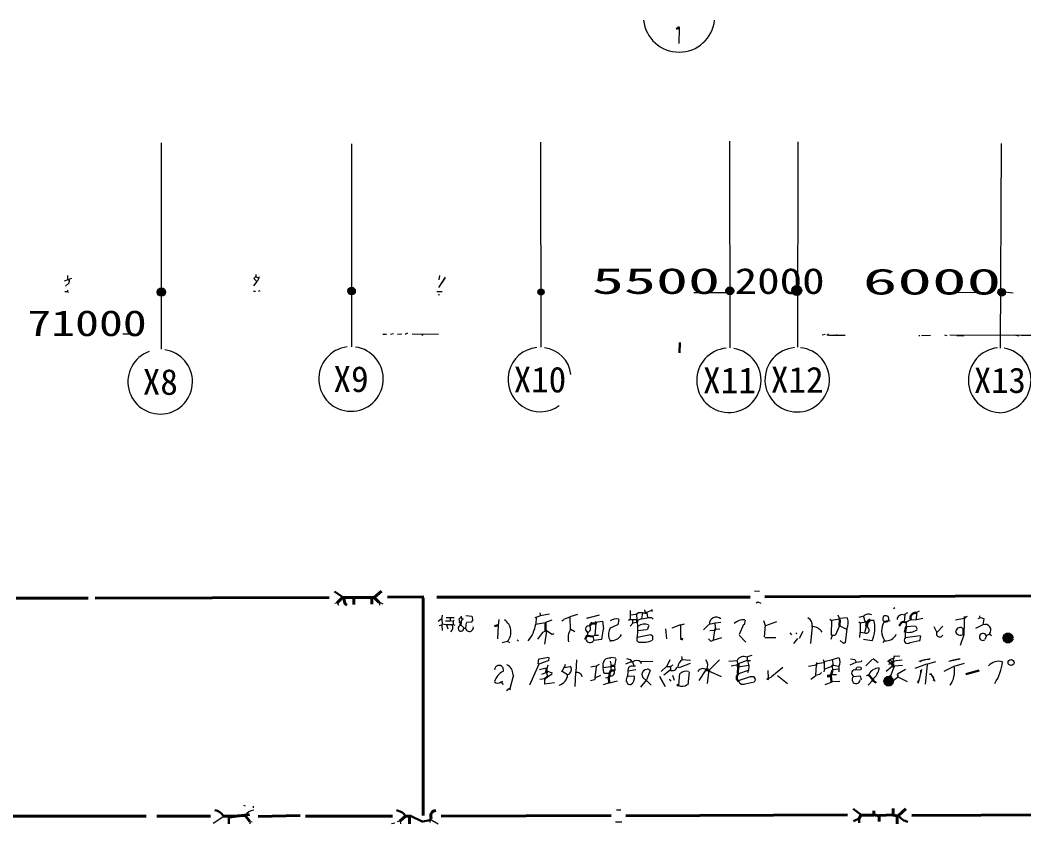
# Model space of a CAD drawing. Header units: millimetres. Extents: x -23299 to 140949, y -27274 to 87783.
# Drawn here: x 34477 to 63551, y -27181 to -3896 of the extents above; entities that cross this region are included whole.
import ezdxf
from ezdxf.enums import TextEntityAlignment as Align

# ---------------------------------------------------------------- set-up
doc = ezdxf.new("R2010")
doc.units = ezdxf.units.MM
for name, color, linetype, lineweight in [('A_MED', 9, 'CONTINUOUS', 20), ('A_THIN', 8, 'CONTINUOUS', 15), ('AXIS', 1, 'CONTINUOUS', 15), ('AXIS_SYM', 1, 'CONTINUOUS', 20), ('AXIS_TEXT', 1, 'CONTINUOUS', 13), ('DIM', 3, 'CONTINUOUS', 15), ('DIM_TEXT', 3, 'CONTINUOUS', 13), ('FRAME', 8, 'CONTINUOUS', 60), ('FRAME_TEXT', 8, 'CONTINUOUS', 25), ('SYM', 4, 'CONTINUOUS', 25)]:
    doc.layers.add(name, color=color, linetype=linetype, lineweight=lineweight)
doc.styles.add('JP', font='msgothic.ttc')

msp = doc.modelspace()

# ---------------------------------------------------------------- hatches: boundary and pattern name
at = {"layer": 'DIM'}
h = msp.add_hatch(color=7, dxfattribs=at)
h.dxf.hatch_style = 1
edge = h.paths.add_edge_path()
edge.add_arc((55034, -11739), 114, 0, 360)
h = msp.add_hatch(color=7, dxfattribs=at)
h.dxf.hatch_style = 1
edge = h.paths.add_edge_path()
edge.add_arc((56972, -11729), 143, 0, 360)
h = msp.add_hatch(color=7, dxfattribs=at)
h.dxf.hatch_style = 1
edge = h.paths.add_edge_path()
edge.add_arc((38571, -11775), 120, 0, 360)
h = msp.add_hatch(color=7, dxfattribs=at)
h.dxf.hatch_style = 1
edge = h.paths.add_edge_path()
edge.add_arc((44078, -11745), 109, 0, 360)
h = msp.add_hatch(color=7, dxfattribs=at)
h.dxf.hatch_style = 1
edge = h.paths.add_edge_path()
edge.add_arc((49567, -11776), 90.4, 0, 360)
h = msp.add_hatch(color=7, dxfattribs=at)
h.dxf.hatch_style = 1
edge = h.paths.add_edge_path()
edge.add_arc((62907, -11779), 110, 0, 360)
at = {"layer": 'FRAME'}
h = msp.add_hatch(color=7, dxfattribs=at)
h.dxf.hatch_style = 1
edge = h.paths.add_edge_path()
edge.add_arc((63091, -21795), 95.8, 0, 360)
h = msp.add_hatch(color=7, dxfattribs=at)
h.dxf.hatch_style = 1
edge = h.paths.add_edge_path()
edge.add_arc((59630, -23045), 90.4, 0, 360)

# ---------------------------------------------------------------- linework, layer by layer
at = {"layer": 'A_MED', "lineweight": 20}
for p, q in [((41300, -11329), (41251, -11382)), ((46625, -11299), (46604, -11418)), ((41397, -11370), (41348, -11473)), ((46787, -11347), (46599, -11647)), ((46776, -11368), (46613, -11611))]:
    msp.add_line(p, q, dxfattribs=at)
at = {"layer": 'A_THIN', "lineweight": 15}
for p, q in [((41301, -11334), (41386, -11366)), ((41406, -11333), (41388, -11366)), ((41334, -11467), (41239, -11595)), ((41251, -11382), (41335, -11467)), ((41418, -11738), (41369, -11758)), ((46599, -11827), (46617, -11861)), ((62898, -11761), (63237, -11794)), ((45292, -12981), (45208, -13002)), ((45531, -12991), (45411, -13003)), ((45699, -12967), (45616, -13004)), ((46105, -13002), (46138, -13020)), ((57795, -13008), (57710, -13023)), ((57859, -12989), (57893, -13023)), ((57896, -13020), (58369, -13019)), ((58119, -13000), (58152, -13034)), ((60842, -13037), (60589, -13038)), ((61250, -13018), (61318, -13037)), ((63316, -13025), (63401, -13038)), ((64282, -13029), (63485, -13031))]:
    msp.add_line(p, q, dxfattribs=at)
msp.add_arc((53564, -3792), 1033, 185.7642, 354.1358, dxfattribs=at)
at = {"layer": 'AXIS', "lineweight": 15}
for p, q in [((38567, -7450), (38564, -13433)), ((49565, -13375), (49560, -7436)), ((55040, -13394), (55036, -7403)), ((56999, -13373), (57012, -7420))]:
    msp.add_line(p, q, dxfattribs=at)
at = {"layer": 'AXIS', "lineweight": 20}
for p, q in [((44072, -7485), (44072, -13357)), ((62874, -13395), (62900, -7473))]:
    msp.add_line(p, q, dxfattribs=at)
at = {"layer": 'AXIS_SYM', "lineweight": 20}
for centre, radius, start, end in [((44062, -14293), 935, 96.6482, 82.0619), ((38536, -14373), 935, 110.297, 81.9601), ((49542, -14307), 934, 96.1726, 306.2432), ((55005, -14331), 932, 94.6066, 81.073), ((56984, -14314), 933, 94.5417, 84.1248), ((62884, -14326), 941, 95.8185, 266.8169), ((62814, -14326), 944, 271.0629, 79.9954)]:
    msp.add_arc(centre, radius, start, end, dxfattribs=at)
at = {"layer": 'AXIS_SYM', "lineweight": 15}
msp.add_arc((49557, -14265), 881, 6.8743, 83.2087, dxfattribs=at)
at = {"layer": 'DIM', "lineweight": 15}
for p, q in [((35848, -11296), (35847, -11398)), ((41302, -11263), (41302, -11331)), ((35847, -11399), (35899, -11431)), ((35778, -11755), (35846, -11755)), ((35861, -11720), (35843, -11754)), ((35846, -11755), (35879, -11789)), ((41233, -11746), (41300, -11744)), ((46552, -11758), (46704, -11758)), ((55030, -11796), (53988, -11792)), ((62407, -11799), (61187, -11790)), ((37449, -12988), (37788, -12983)), ((44988, -12997), (45089, -12993)), ((46597, -13007), (45835, -12994)), ((57845, -13015), (58167, -13020)), ((60504, -13037), (60538, -13037)), ((65722, -13042), (61402, -13024)), ((61605, -13028), (61808, -13038))]:
    msp.add_line(p, q, dxfattribs=at)
at = {"layer": 'DIM', "lineweight": 20}
for p, q in [((35767, -11449), (35973, -11376)), ((35890, -11521), (35796, -11603)), ((35900, -11432), (35889, -11518))]:
    msp.add_line(p, q, dxfattribs=at)
at = {"layer": 'DIM', "lineweight": 30}
msp.add_line((53581, -13239), (53572, -13530), dxfattribs=at)
at = {"layer": 'DIM'}
for centre, radius in [((55034, -11739), 114), ((56972, -11729), 143), ((38571, -11775), 120), ((44078, -11745), 109), ((49567, -11776), 90.4), ((62907, -11779), 110)]:
    msp.add_circle(centre, radius, dxfattribs=at)
at = {"layer": 'FRAME', "lineweight": 40}
for p, q in [((34366, -20639), (36450, -20640)), ((36653, -20640), (43429, -20624)), ((45123, -20615), (46173, -20603)), ((46153, -20629), (46154, -26939)), ((55626, -20609), (46546, -20610)), ((56049, -20599), (65383, -20574)), ((38133, -26954), (33220, -26953)), ((38438, -26955), (39996, -26955)), ((41369, -26966), (42588, -26935)), ((42741, -26956), (45265, -26956)), ((51600, -26941), (46671, -26956)), ((52024, -26943), (58444, -26922)), ((70352, -26896), (60307, -26933))]:
    msp.add_line(p, q, dxfattribs=at)
at = {"layer": 'FRAME', "lineweight": 20}
for p, q in [((56416, -22886), (56708, -23117)), ((60847, -22815), (60974, -23050))]:
    msp.add_line(p, q, dxfattribs=at)
at = {"layer": 'FRAME', "lineweight": 30}
msp.add_line((62256, -22737), (61870, -22838), dxfattribs=at)
at = {"layer": 'FRAME'}
for centre, radius in [((63091, -21795), 95.8), ((59630, -23045), 90.4)]:
    msp.add_circle(centre, radius, dxfattribs=at)
at = {"layer": 'FRAME_TEXT', "lineweight": 30}
for p, q in [((43587, -20448), (43825, -20616)), ((52575, -21069), (52626, -21069)), ((61838, -21206), (61820, -21240)), ((61840, -21173), (61840, -21207)), ((47238, -21340), (47237, -21425)), ((48319, -21419), (48218, -21454)), ((49694, -21358), (49693, -21596)), ((51016, -21375), (50980, -21443)), ((51015, -21375), (51150, -21375)), ((51151, -21341), (51150, -21375)), ((52334, -21258), (52352, -21291)), ((52353, -21290), (52353, -21341)), ((58215, -21257), (58214, -21445)), ((59621, -21309), (59502, -21330)), ((60010, -21343), (59939, -21443)), ((60077, -21323), (60009, -21339)), ((60077, -21330), (60145, -21346)), ((60140, -21461), (60103, -21631)), ((61805, -21514), (61804, -21701)), ((50900, -21710), (50852, -21813)), ((50909, -21731), (51063, -21756)), ((54618, -21543), (54588, -21580)), ((53603, -21806), (53672, -21837)), ((51605, -22602), (51587, -22635)), ((51602, -22600), (51687, -22600)), ((55271, -22635), (55262, -22822)), ((57551, -22552), (57533, -22586)), ((58019, -22582), (57988, -22619)), ((59683, -22534), (59751, -22534)), ((59771, -22467), (59755, -22519)), ((49756, -22908), (49673, -22978)), ((49722, -22685), (49721, -22753)), ((51529, -22941), (51543, -23095)), ((51546, -22888), (51530, -22940)), ((51551, -22822), (51550, -22890)), ((51586, -22737), (51553, -22823)), ((51585, -22737), (51686, -22737)), ((56144, -22960), (56128, -23011)), ((57960, -22890), (57982, -23062)), ((58007, -22722), (57972, -22858)), ((59051, -22860), (59171, -22995)), ((53497, -23163), (53548, -23163)), ((59174, -23025), (59276, -23093)), ((58609, -26739), (58840, -26917)), ((40521, -26955), (40520, -27176)), ((45764, -26939), (46140, -27120)), ((58779, -27022), (58615, -27101)), ((58782, -27027), (58782, -27146)), ((46145, -27112), (46348, -27076))]:
    msp.add_line(p, q, dxfattribs=at)
at = {"layer": 'FRAME_TEXT', "lineweight": 40}
for p, q in [((43819, -20625), (43662, -20774)), ((43819, -20624), (43870, -20624)), ((43870, -20624), (44141, -20625)), ((44141, -20625), (44140, -20829)), ((44141, -20625), (44666, -20625)), ((44141, -20625), (44666, -20625)), ((44666, -20625), (44665, -20812)), ((44666, -20625), (44751, -20625)), ((44942, -20440), (44741, -20614)), ((44744, -20631), (44881, -20766)), ((58960, -21343), (59011, -21343)), ((59013, -21343), (58991, -21461)), ((59083, -21279), (59015, -21347)), ((55278, -22550), (55278, -22584)), ((55278, -22584), (55278, -22635)), ((59751, -22534), (59750, -22619)), ((59750, -22619), (59784, -22619)), ((49721, -22753), (49721, -22804)), ((54346, -22720), (54380, -22720)), ((54380, -22720), (54414, -22720)), ((57953, -22888), (57851, -22901)), ((57963, -22855), (57951, -22890)), ((59173, -22994), (59172, -23028)), ((59766, -26738), (59765, -26925)), ((40369, -26955), (40521, -26955)), ((40996, -26936), (40522, -26960)), ((40524, -26982), (41126, -26907)), ((40992, -26941), (41129, -27110)), ((45639, -26958), (45485, -27094)), ((45637, -26956), (45756, -26956)), ((45753, -26956), (45760, -27178)), ((46378, -27037), (46344, -27071)), ((58831, -26924), (58776, -27024)), ((58833, -26925), (59206, -26925)), ((59207, -26806), (59206, -26925)), ((59207, -26921), (59358, -26943)), ((59765, -26921), (59358, -26936)), ((59358, -26942), (59358, -27112)), ((59765, -26923), (59883, -26945)), ((59884, -26942), (59882, -27181)), ((59884, -26942), (59917, -26942)), ((60133, -26748), (59914, -26938))]:
    msp.add_line(p, q, dxfattribs=at)
at = {"layer": 'FRAME_TEXT', "lineweight": 15}
for p, q in [((55745, -20430), (55897, -20436)), ((43666, -20779), (43598, -20797)), ((43661, -20780), (43695, -20848)), ((44885, -20761), (44984, -20802)), ((44885, -20761), (44885, -20846)), ((55793, -20779), (55844, -20744)), ((55845, -20747), (55928, -20785)), ((59809, -20917), (59775, -20951)), ((46700, -21136), (46679, -21255)), ((46815, -21204), (46933, -21204)), ((46933, -21204), (47052, -21204)), ((46933, -21204), (46933, -21289)), ((47254, -21202), (47191, -21235)), ((47390, -21143), (47561, -21163)), ((47568, -21169), (47580, -21289)), ((49389, -21189), (49422, -21207)), ((49543, -21155), (49423, -21204)), ((49814, -21105), (49543, -21156)), ((50402, -21193), (50215, -21259)), ((50625, -21116), (50400, -21185)), ((51233, -21139), (50897, -21222)), ((52761, -20999), (52622, -21061)), ((52760, -21003), (52794, -21021)), ((52781, -20968), (52763, -21002)), ((61909, -21175), (61841, -21209)), ((62260, -21157), (62276, -21209)), ((46674, -21249), (46589, -21317)), ((46696, -21427), (46611, -21445)), ((46688, -21254), (46698, -21391)), ((46692, -21425), (46702, -21579)), ((46695, -21391), (46695, -21425)), ((46696, -21387), (46831, -21402)), ((46797, -21301), (46933, -21301)), ((46828, -21409), (46863, -21527)), ((46831, -21408), (47000, -21408)), ((46932, -21291), (47017, -21309)), ((47017, -21306), (47017, -21408)), ((47018, -21406), (47067, -21427)), ((47052, -21291), (47019, -21309)), ((47206, -21326), (47183, -21342)), ((47187, -21239), (47200, -21324)), ((47204, -21340), (47238, -21340)), ((47245, -21417), (47329, -21502)), ((47272, -21238), (47323, -21238)), ((47321, -21510), (47372, -21510)), ((47401, -21356), (47379, -21511)), ((47542, -21335), (47406, -21349)), ((47579, -21291), (47545, -21336)), ((49693, -21355), (49407, -21400)), ((49878, -21282), (49690, -21346)), ((50220, -21274), (50168, -21306)), ((51131, -21308), (51149, -21342)), ((52150, -21256), (52101, -21292)), ((52150, -21256), (52218, -21256)), ((52218, -21256), (52337, -21256)), ((52218, -21256), (52218, -21358)), ((53601, -21413), (53351, -21510)), ((53709, -21396), (53606, -21423)), ((54430, -21403), (54275, -21554)), ((54602, -21376), (54615, -21547)), ((54775, -21350), (54605, -21365)), ((56011, -21291), (56057, -21429)), ((58773, -21326), (58807, -21360)), ((58997, -21458), (59031, -21492)), ((59079, -21275), (59214, -21275)), ((60264, -21273), (60143, -21339)), ((50892, -21616), (50909, -21633)), ((50902, -21603), (50933, -21625)), ((51132, -21712), (51233, -21709)), ((54742, -21537), (54623, -21549)), ((56944, -21646), (56977, -21664)), ((57122, -21654), (57047, -21787)), ((57992, -21717), (57992, -21751)), ((62565, -21686), (62614, -21722)), ((48588, -21889), (48655, -21924)), ((51574, -21870), (51556, -21904)), ((56989, -21811), (56880, -21959)), ((59516, -21870), (59465, -21921)), ((49519, -22398), (49783, -22349)), ((49791, -22362), (49782, -22459)), ((55666, -22301), (55531, -22337)), ((59783, -22316), (59799, -22333)), ((59955, -22322), (59803, -22333)), ((48462, -22651), (48468, -22753)), ((49506, -22551), (49231, -23163)), ((49486, -22547), (49501, -22400)), ((49772, -22455), (49502, -22550)), ((49718, -22670), (49518, -22716)), ((49763, -22585), (49731, -22688)), ((50234, -22628), (50173, -22751)), ((51160, -22610), (51007, -22640)), ((51355, -22653), (51373, -22806)), ((51571, -22464), (51598, -22601)), ((52180, -22485), (52010, -22553)), ((52045, -22392), (52146, -22417)), ((52148, -22418), (52181, -22480)), ((52215, -22481), (52252, -22599)), ((52450, -22475), (52805, -22470)), ((53292, -22428), (53205, -22615)), ((53583, -22655), (53515, -22639)), ((53888, -22529), (53585, -22653)), ((53654, -22420), (53891, -22436)), ((55009, -22464), (55245, -22448)), ((57531, -22583), (57311, -22621)), ((57540, -22500), (57540, -22551)), ((57769, -22516), (57548, -22547)), ((58684, -22500), (58511, -22578)), ((58532, -22397), (58650, -22421)), ((58658, -22417), (58690, -22497)), ((58678, -22719), (58712, -22640)), ((58836, -22485), (58684, -22504)), ((58717, -22635), (58830, -22640)), ((58835, -22654), (58824, -22717)), ((58851, -22448), (58833, -22482)), ((59167, -22406), (58969, -22600)), ((59327, -22517), (59184, -22403)), ((59745, -22613), (59557, -22764)), ((59598, -22466), (59632, -22466)), ((59680, -22427), (59628, -22460)), ((59629, -22468), (59681, -22536)), ((59766, -22391), (59679, -22420)), ((59680, -22435), (59749, -22519)), ((59797, -22625), (59684, -22893)), ((60989, -22488), (60732, -22567)), ((61683, -22402), (61427, -22460)), ((49725, -22743), (49885, -22805)), ((49889, -22838), (49761, -22918)), ((51283, -22880), (51145, -22945)), ((51381, -22816), (51550, -22812)), ((52084, -22753), (52072, -22907)), ((53375, -22875), (53421, -23012)), ((54427, -22723), (54478, -22785)), ((54484, -22776), (54785, -22909)), ((57632, -22855), (57514, -22879)), ((57684, -22790), (57634, -22853)), ((58191, -22704), (58191, -22772)), ((58818, -22719), (58683, -22722)), ((59681, -22891), (59597, -22926)), ((59682, -22891), (59714, -22943)), ((59902, -22926), (59742, -23054)), ((60117, -22711), (59893, -22842)), ((48413, -23079), (48464, -23146)), ((48448, -23057), (48415, -23075)), ((48648, -23258), (48561, -23324)), ((49670, -22976), (49535, -22996)), ((53278, -22992), (53328, -23043)), ((48651, -23265), (48684, -23283)), ((40945, -26636), (40996, -26652)), ((41226, -26666), (41226, -26717)), ((51753, -26775), (51872, -26775)), ((41131, -27108), (41130, -27176)), ((41131, -27106), (41199, -27124)), ((45331, -27160), (45230, -27180)), ((45484, -27091), (45398, -27124)), ((45481, -27093), (45495, -27178)), ((46377, -27049), (46584, -27179)), ((51718, -27122), (51904, -27119))]:
    msp.add_line(p, q, dxfattribs=at)
at = {"layer": 'FRAME_TEXT', "lineweight": 20}
for p, q in [((47243, -21151), (47259, -21203)), ((47257, -21203), (47274, -21237)), ((49427, -21205), (49413, -21392)), ((49531, -21067), (49546, -21153)), ((50403, -21205), (50410, -21545)), ((51253, -21137), (50881, -21226)), ((52144, -21001), (52151, -21137)), ((52151, -21137), (52150, -21256)), ((52320, -21116), (52151, -21137)), ((52386, -21066), (52319, -21118)), ((52326, -21119), (52340, -21256)), ((52507, -21069), (52388, -21069)), ((52644, -21222), (52473, -21246)), ((52503, -21068), (52476, -21240)), ((52507, -21069), (52575, -21069)), ((52560, -20983), (52578, -21068)), ((52634, -21068), (52645, -21205)), ((52642, -21205), (52760, -21205)), ((52764, -21202), (52813, -21254)), ((58164, -21122), (58213, -21241)), ((58214, -21224), (58445, -21205)), ((58908, -21167), (58773, -21204)), ((58900, -21175), (58954, -21345)), ((60099, -21122), (60086, -21326)), ((60176, -21064), (60093, -21117)), ((60520, -21020), (60434, -21070)), ((60435, -21071), (60434, -21258)), ((62281, -21208), (62212, -21240)), ((62283, -21200), (62385, -21232)), ((47279, -21240), (47247, -21343)), ((48320, -21425), (48305, -21816)), ((48343, -21256), (48325, -21426)), ((51015, -21341), (51015, -21375)), ((51148, -21375), (51127, -21715)), ((51150, -21340), (51336, -21308)), ((51344, -21312), (51370, -21528)), ((51778, -21412), (51545, -21516)), ((51822, -21257), (51787, -21411)), ((52224, -21364), (52143, -21452)), ((52353, -21343), (52218, -21362)), ((52350, -21342), (52363, -21444)), ((52474, -21244), (52353, -21289)), ((52357, -21443), (52357, -21596)), ((52685, -21430), (52638, -21562)), ((53605, -21427), (53609, -21801)), ((54605, -21369), (54436, -21405)), ((55428, -21404), (55300, -21692)), ((55474, -21276), (55446, -21411)), ((56056, -21427), (56025, -21766)), ((56386, -21329), (56068, -21443)), ((57422, -21460), (57369, -21954)), ((57930, -21254), (57979, -21290)), ((57982, -21292), (57964, -21683)), ((58214, -21251), (57977, -21285)), ((58205, -21441), (58081, -21721)), ((58217, -21439), (58413, -21538)), ((58807, -21360), (58806, -21632)), ((58959, -21340), (58808, -21362)), ((58979, -21458), (58929, -21646)), ((59079, -21241), (59079, -21275)), ((59673, -21296), (59622, -21312)), ((60145, -21343), (60145, -21462)), ((60145, -21465), (60399, -21442)), ((60434, -21268), (60265, -21278)), ((60413, -21439), (60460, -21543)), ((60622, -21232), (60435, -21266)), ((60943, -21461), (61015, -21620)), ((61201, -21451), (61036, -21626)), ((61821, -21232), (61567, -21281)), ((61825, -21241), (61817, -21514)), ((62363, -21409), (62153, -21515)), ((62389, -21242), (62364, -21411)), ((49610, -21637), (49466, -21826)), ((49692, -21594), (49607, -21634)), ((49721, -21597), (49669, -21972)), ((49720, -21579), (49885, -21683)), ((49880, -21696), (49948, -21667)), ((50426, -21537), (50543, -21607)), ((50912, -21630), (50912, -21715)), ((51061, -21750), (51094, -21870)), ((51131, -21714), (51065, -21750)), ((51362, -21527), (51312, -21835)), ((52359, -21596), (52349, -21767)), ((52353, -21886), (52350, -21767)), ((52352, -21770), (52740, -21690)), ((52623, -21556), (52368, -21589)), ((52743, -21697), (52793, -21731)), ((52795, -21733), (52791, -21852)), ((53170, -21526), (53203, -21819)), ((54588, -21576), (54452, -21591)), ((54592, -21581), (54553, -21850)), ((54788, -21792), (54572, -21859)), ((55306, -21709), (55493, -21912)), ((56044, -21784), (56366, -21778)), ((56773, -21649), (56824, -21700)), ((57144, -21605), (57042, -21810)), ((57956, -21686), (57990, -21720)), ((57990, -21750), (57957, -21836)), ((58071, -21726), (57992, -21722)), ((58426, -21531), (58378, -21938)), ((58794, -21632), (58793, -21785)), ((58807, -21628), (58942, -21648)), ((60110, -21632), (60110, -21785)), ((60550, -21731), (60111, -21794)), ((60558, -21736), (60528, -21884)), ((61812, -21704), (61709, -22010)), ((62470, -21721), (62414, -21837)), ((62567, -21684), (62466, -21722)), ((48592, -21893), (48437, -21934)), ((48878, -21851), (48912, -21885)), ((50859, -21815), (50826, -21833)), ((51313, -21842), (51097, -21868)), ((52400, -21922), (52355, -21888)), ((54413, -21823), (54481, -21891)), ((54486, -21887), (54571, -21855)), ((58312, -21946), (58228, -21871)), ((58376, -21946), (58314, -21949)), ((58908, -21831), (59143, -21872)), ((60515, -21878), (60260, -21931)), ((51736, -22380), (51588, -22356)), ((53636, -22329), (53656, -22430)), ((55533, -22346), (55533, -22448)), ((58003, -22422), (58189, -22358)), ((59789, -22331), (59772, -22399)), ((50263, -22566), (50245, -22634)), ((50250, -22651), (50401, -22625)), ((50401, -22615), (50446, -22649)), ((50590, -22430), (50577, -22788)), ((51166, -22618), (51125, -22938)), ((51246, -22565), (51158, -22608)), ((51585, -22631), (51365, -22655)), ((51585, -22635), (51585, -22737)), ((51696, -22600), (51699, -22736)), ((51702, -22603), (51738, -22397)), ((52179, -22481), (52213, -22481)), ((52246, -22601), (52297, -22601)), ((52448, -22482), (52468, -22532)), ((52641, -22677), (52726, -22726)), ((53206, -22612), (53040, -22770)), ((53212, -22618), (53313, -22618)), ((53313, -22618), (53313, -22737)), ((53381, -22583), (53314, -22619)), ((54737, -22431), (54433, -22722)), ((55277, -22577), (55074, -22611)), ((55238, -22450), (55264, -22554)), ((55534, -22451), (55276, -22544)), ((55582, -22595), (55278, -22637)), ((55548, -22449), (55585, -22601)), ((55550, -22448), (55635, -22448)), ((55587, -22602), (55571, -22738)), ((56565, -22652), (56241, -22923)), ((57536, -22585), (57514, -22874)), ((57734, -22415), (57766, -22501)), ((57770, -22517), (57761, -22687)), ((58004, -22423), (57766, -22490)), ((57989, -22619), (57771, -22696)), ((57995, -22618), (58008, -22721)), ((58002, -22432), (58023, -22585)), ((58024, -22579), (58193, -22611)), ((58192, -22619), (58191, -22704)), ((59683, -22535), (59631, -22567)), ((59768, -22398), (59768, -22466)), ((60023, -22439), (59768, -22467)), ((60038, -22587), (59783, -22612)), ((60729, -22557), (60391, -22681)), ((60835, -22395), (60511, -22475)), ((60753, -22571), (60687, -23129)), ((61522, -22622), (61236, -22763)), ((61705, -22407), (61372, -22478)), ((61816, -22530), (61524, -22622)), ((48768, -22858), (48657, -23265)), ((49719, -22799), (49583, -22850)), ((49724, -22803), (49754, -22906)), ((50177, -22751), (50144, -22769)), ((50180, -22751), (50330, -22856)), ((50559, -22787), (50549, -23196)), ((51146, -22942), (51112, -23005)), ((51532, -22938), (51431, -22958)), ((52076, -22909), (52043, -22927)), ((52075, -22905), (52272, -22892)), ((52315, -22715), (52093, -22755)), ((52726, -22739), (52621, -23011)), ((52995, -22904), (53164, -23196)), ((53006, -22925), (53133, -23150)), ((53307, -22730), (53122, -22868)), ((53552, -23163), (53589, -22821)), ((53856, -22773), (53815, -23147)), ((54340, -22716), (54134, -23022)), ((54421, -22721), (54377, -23112)), ((55564, -22734), (55280, -22831)), ((55287, -23026), (55633, -22908)), ((55568, -22738), (55549, -22806)), ((55633, -22907), (55717, -22911)), ((55722, -22910), (55771, -22991)), ((56133, -22737), (56144, -22959)), ((56244, -22930), (56143, -22965)), ((57524, -22889), (57382, -23000)), ((57771, -22688), (57753, -22773)), ((57971, -22857), (58123, -22857)), ((58191, -22700), (58005, -22717)), ((58614, -22909), (58800, -22889)), ((58807, -22895), (58837, -23008)), ((59055, -22858), (58986, -22891)), ((59868, -22858), (59902, -22858)), ((59902, -22858), (59901, -22926)), ((59903, -22922), (60165, -23059)), ((60588, -22703), (60492, -23104)), ((49670, -22974), (49669, -23128)), ((49955, -23094), (49669, -23132)), ((51110, -23006), (50994, -23038)), ((51551, -23098), (51361, -23156)), ((51774, -23043), (51551, -23099)), ((52607, -23015), (52442, -23223)), ((52611, -23015), (52756, -23158)), ((55734, -23071), (55479, -23128)), ((55774, -22996), (55742, -23070)), ((57991, -23072), (57786, -23154)), ((58224, -23051), (57987, -23066)), ((59169, -23024), (59037, -23165)), ((40375, -26964), (40074, -27167)), ((46348, -27075), (46348, -27144))]:
    msp.add_line(p, q, dxfattribs=at)
msp.add_circle((63178, -22506), 86.7, dxfattribs=at)
at = {"layer": 'FRAME_TEXT', "lineweight": 40}
for centre, radius, start, end in [((44044, -20699), 182, 157.0243, 233.7546), ((46522, -26944), 153, 91.2973, 214.7551)]:
    msp.add_arc(centre, radius, start, end, dxfattribs=at)
at = {"layer": 'FRAME_TEXT', "lineweight": 20}
for centre, radius, start, end in [((54642, -21388), 200, 48.0486, 185.9252), ((57192, -21419), 233, 350.1247, 63.1788), ((59055, -21311), 207, 63.9599, 136.4058), ((59550, -21238), 90.4, 314.6421, 241.0719), ((60021, -21264), 145, 62.4204, 177.5405), ((48280, -21618), 414, 319.255, 56.557), ((48425, -21236), 999, 320.0386, 350.9575), ((50950, -21538), 95.7, 72.1138, 233.939), ((50864, -21521), 134, 300.7114, 33.9686), ((51745, -21556), 314, 76.4389, 125.1988), ((52559, -21700), 307, 67.0719, 126.445), ((55430, -21669), 401, 84.9862, 132.1399), ((56648, -21342), 102, 304.4914, 304.4914), ((57403, -21819), 359, 32.586, 84.8752), ((57999, -21351), 460, 336.9028, 15.9662), ((58986, -21571), 84.4, 240.6209, 61.1178), ((58424, -21516), 811, 333.768, 16.9855), ((59938, -21586), 508, 149.1646, 214.019), ((50800, -21797), 453, 146.3367, 193.6931), ((51870, -21695), 350, 152.4313, 210.2623), ((53503, -21852), 81.8, 30.8266, 30.8266), ((59557, -21557), 320, 262.5802, 337.1467), ((60182, -21855), 97.7, 136.2181, 313.4372), ((60206, -21187), 444, 257.8702, 304.0937), ((61115, -21669), 97.1, 149.4027, 332.9725), ((62361, -21764), 101, 24.0798, 305.8311), ((50981, -21805), 124, 185.9436, 331.3119), ((52511, -21210), 710, 261.2615, 293.6172), ((51550, -22568), 193, 79.9799, 204.3698), ((57991, -22485), 237, 326.3332, 29.795), ((48494, -22818), 254, 352.0166, 72.0344), ((50280, -22703), 168, 288.5373, 17.5273), ((53780, -22651), 257, 120.0815, 176.5784), ((54109, -22599), 285, 335.9057, 37.2427), ((59367, -22994), 335, 92.085, 156.4025), ((58824, -22560), 551, 308.825, 348.2879), ((60817, -22744), 727, 325.3477, 8.58), ((62832, -22890), 421, 76.4063, 136.6007), ((61549, -22331), 1394, 326.0557, 353.6672), ((49976, -22821), 362, 288.8659, 354.4167), ((50604, -22950), 158, 10.0903, 102.5098), ((51594, -22791), 99.7, 246.3104, 30.3697), ((52164, -23012), 135, 144.365, 275.1691), ((52029, -22937), 246, 305.8716, 7.0255), ((52635, -22855), 150, 90.0664, 257.047), ((53766, -22978), 222, 70.9771, 136.9219), ((54247, -22847), 166, 52.1398, 149.1835), ((58652, -22810), 90.4, 71.2368, 248.6717), ((58693, -22997), 120, 132.009, 354.0406), ((53651, -22988), 208, 239.3489, 313.6807), ((55411, -23013), 124, 194.7265, 300.2906), ((41276, -27101), 319, 94.6146, 149.7727)]:
    msp.add_arc(centre, radius, start, end, dxfattribs=at)
at = {"layer": 'FRAME_TEXT', "lineweight": 30}
for centre, radius, start, end in [((60404, -21205), 138, 77.0735, 206.5521), ((55385, -22942), 150, 132.2435, 227.9526), ((40057, -27152), 372, 32.2424, 80.8916), ((45325, -27153), 372, 32.2424, 80.8916), ((60250, -26739), 382, 211.4214, 260.5522)]:
    msp.add_arc(centre, radius, start, end, dxfattribs=at)
at = {"layer": 'FRAME_TEXT', "lineweight": 15}
for centre, radius, start, end in [((46851, -21492), 158, 308.8841, 29.4435), ((47246, -21516), 80.4, 95.3706, 4.6061), ((47492, -21495), 113, 187.0319, 10.8254), ((61703, -21621), 130, 46.6309, 169.8162), ((62434, -21564), 161, 318.0288, 114.3792), ((51606, -21541), 328, 263.9311, 331.3674), ((61712, -21572), 144, 191.1719, 305.5589), ((55437, -22553), 221, 65.1577, 151.3037), ((48349, -22720), 133, 32.6045, 179.5433), ((52195, -22724), 115, 67.424, 196.5172), ((52341, -22649), 201, 56.8937, 127.3948), ((53366, -22593), 148, 249.7808, 344.4612), ((60760, -22788), 375, 81.0897, 124.9604), ((48684, -23200), 489, 116.3555, 163.2047), ((59972, -22753), 597, 326.2697, 2.9731), ((60801, -22984), 140, 343.7401, 83.8078), ((48310, -22939), 160, 232.6234, 307.4746)]:
    msp.add_arc(centre, radius, start, end, dxfattribs=at)
at = {"layer": 'SYM', "lineweight": 30}
for p, q in [((53547, -4131), (53479, -4148)), ((53560, -4082), (53544, -4134))]:
    msp.add_line(p, q, dxfattribs=at)
at = {"layer": 'SYM', "lineweight": 20}
msp.add_line((53563, -4135), (53559, -4577), dxfattribs=at)

# ---------------------------------------------------------------- texts
at = {"layer": 'AXIS_TEXT', "style": 'JP'}
for s, height, p in [('X9', 749.8, (44063, -14294)), ('X10', 744.1, (49534, -14309)), ('X12', 749.1, (56987, -14313)), ('X8', 747.7, (38539, -14377)), ('X11', 751.9, (55022, -14332)), ('X13', 736.6, (62854, -14330))]:
    msp.add_text(s, height=height, dxfattribs=at).set_placement(p, align=Align.MIDDLE_CENTER)
at = {"layer": 'DIM_TEXT', "style": 'JP'}
for s, width, p in [('5500', 1.820931, (51040, -11827)), ('2000', 1.278044, (55174, -11828)), ('6000', 1.967962, (58883, -11846)), ('71000', 1.357215, (34688, -13049))]:
    msp.add_text(s, height=748.9, rotation=-0.0129, dxfattribs=dict(at, width=width)).set_placement(p)

doc.saveas('drawing.dxf')
